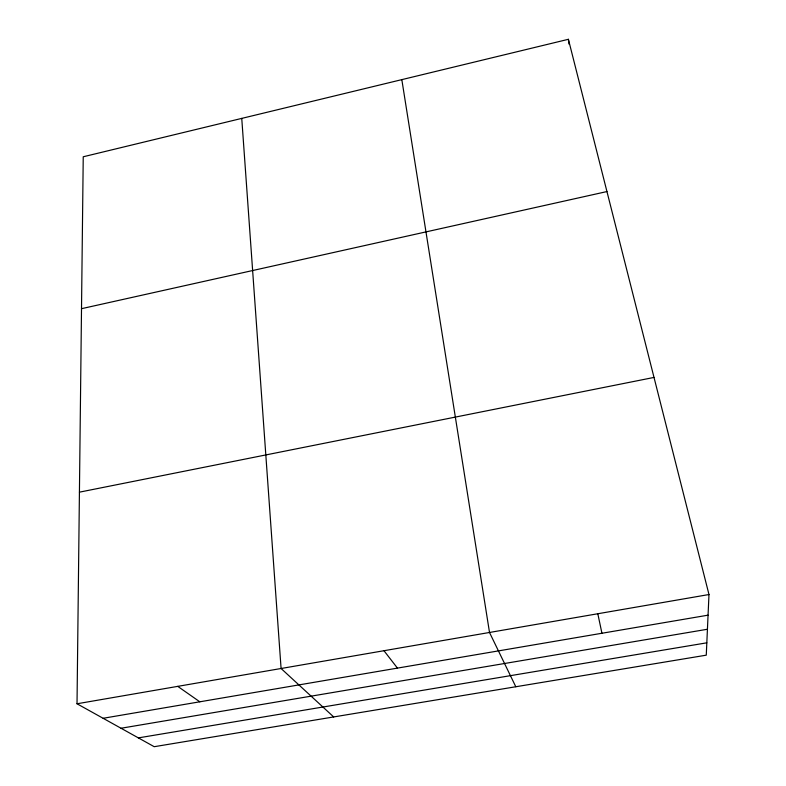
<?xml version="1.0" encoding="UTF-8"?>
<svg xmlns="http://www.w3.org/2000/svg" width="786" height="786" viewBox="0 0 786 786"><rect width="100%" height="100%" fill="white"/><g stroke="black" fill="none" stroke-linecap="round" stroke-linejoin="round"><path stroke-width="1.18" d="M77.018 703.775L83.237 156.778L568.396 39.3L708.982 594.53L706.27 655.17L154.213 746.7L77.018 703.775L708.982 594.53M81.518 308.682L606.949 191.558M79.425 492.164L654.011 377.427M103.113 718.286L708.058 615.163M121.024 728.249L707.429 629.252M138.365 737.887L706.82 642.82M177.744 686.365L199.811 701.8M333.686 716.94L281.083 668.503L241.754 118.391M383.971 650.72L397.451 668.11M515.803 686.748L489.511 632.475L401.823 79.632M597.812 613.748L601.938 633.261M568.396 39.3L568.966 44.065"/></g></svg>
